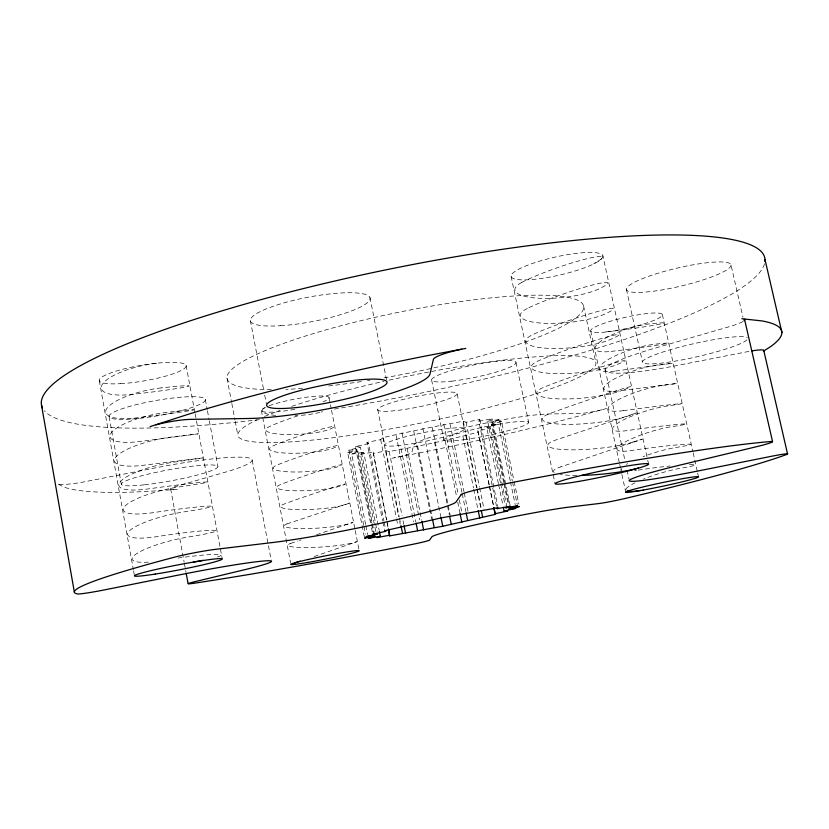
<?xml version="1.0" encoding="UTF-8"?>
<svg xmlns="http://www.w3.org/2000/svg" width="829" height="829" viewBox="0 0 829 829"><rect width="100%" height="100%" fill="white"/><g stroke="black" fill="none" stroke-linecap="round" stroke-linejoin="round"><path stroke-width="0.62" stroke-dasharray="4.14 3.11" d="M496.509 506.208L478.851 421.194L479.763 419.412L466.074 422.282L463.276 421.267C436.272 426.065 409.599 431.494 382.863 437.619L380.666 439.66L366.978 442.365L382.573 520.685M387.92 527.006L373.247 453.473L385.972 450.81L389.174 451.515C419.246 446.271 449.028 439.909 478.323 432.096L489.348 485.266M375.734 531.316L360.46 454.365L363.693 452.344L379.122 529.99M500.457 482.737L487.639 421.225L492.074 418.842L510.032 504.902M365.63 524.539L351.703 454.116L358.087 451.587L374.159 532.632M504.54 482.799L491.918 422.344L499.462 419.526L512.281 480.779M286.938 523.897L349.164 503.141L345.724 504.509A34.3 4.85 -3.6 0 1 300.73 509.659A34.3 4.85 -3.6 0 1 283.249 504.426A34.29 0.839 -18.5 0 1 326.802 489.39A34.29 0.839 -18.5 0 1 341.942 485.514A34.258 5.254 -3.6 0 1 297.083 490.799A34.258 5.254 -3.6 0 1 279.518 485.017A34.238 1.254 -18.5 0 1 322.989 469.846A34.238 1.254 -18.5 0 1 338.211 466.551A34.217 5.668 -3.5 0 1 293.445 471.991A34.217 5.668 -3.5 0 1 275.798 465.66A34.186 1.679 -18.4 0 1 319.175 450.365A34.186 1.679 -18.4 0 1 334.491 447.65A34.165 6.072 -3.4 0 1 289.818 453.225A34.165 6.072 -3.4 0 1 272.088 446.365A34.134 2.093 -18.4 0 1 315.383 430.925A34.134 2.093 -18.4 0 1 330.781 428.8A34.124 6.477 -3.4 0 1 286.202 434.52A34.124 6.477 -3.4 0 1 268.389 427.111A34.082 2.508 -18.3 0 1 299.932 415.142M316.523 534.715L352.957 522.405L349.475 523.576A34.341 4.435 -3.7 0 1 304.388 528.581A34.341 4.435 -3.7 0 1 286.989 523.897M290.689 543.42L297.901 540.985M299.456 540.467L301.103 539.907M314.222 556.549L356.76 541.72L353.227 542.694A34.393 4.021 -3.8 0 1 308.046 547.544A34.393 4.021 -3.8 0 1 290.73 543.42M632.859 442.095L642.257 439.225L560.932 466.82M364.304 536.788L347.693 452.696L356.916 449.815L371.433 523.016M503.669 482.561L491.545 424.427L501.545 421.391L513.866 480.25M606.621 408.51L573.772 417.412A371.071 46.88 -11.5 0 1 414.997 453.774L391.765 458.282M363.755 525.337L348.885 450.157L360.408 447.111L375.402 522.581M498.405 483.566L486.696 427.308L498.405 424.272L510.218 480.737M370.49 522.736L355.413 446.644L368.48 443.66L383.92 521.14M489.037 484.841L477.825 430.779L490.447 427.919L506.716 505.98M360.46 454.365L373.216 452.064L386.78 520.052M478.851 421.194L492.074 418.842M351.703 454.116L363.693 452.344M487.639 421.225L499.462 419.526M663.521 385.257L677.117 383.444L618.983 390.905A36.486 8.259 -17.6 0 1 610.144 381.464A36.486 8.259 -17.6 0 1 658.941 364.75L672.62 363.247L614.672 371.164M347.693 452.696L358.087 451.587M491.918 422.344L501.545 421.391M177.24 489.348L149.147 491.328A371.071 46.88 -11.5 0 1 62.838 486.644L57.895 483.856M348.885 450.157L356.916 449.815M491.545 424.427L498.405 424.272M355.413 446.644L360.408 447.111M486.696 427.308L490.447 427.919M366.978 442.365L368.48 443.66M477.825 430.779L478.323 432.096M731.012 264.948A53.709 9.181 -13.3 0 1 653.646 291.186A53.709 9.181 -13.3 0 1 651.501 275.352A53.709 9.181 -13.3 0 1 731.012 264.948L742.971 317.238M662.35 314.543L692.909 451.639M693.189 452.903L697.396 471.763M697.676 473.027L698.515 476.799M626.434 289.414L642.485 362.159M602.89 255.881A47.035 9.264 -12.7 0 1 535.441 279.197A47.035 9.264 -12.7 0 1 532.632 263.394A47.035 9.264 -12.7 0 1 602.89 255.881L647.48 459.048M647.75 460.302L648.589 464.095M605.129 369.475L624.879 460.147M627.076 470.23L628.993 479.038M590.704 330.947L619.45 463.224M619.729 464.478L620.548 468.261M620.828 469.515L621.646 473.297M621.916 474.561L625.75 492.198M583.575 305.953L595.864 362.532M511.078 276.399L555.098 483.711M515.97 362.387L528.643 422.334M514.125 481.504L518.85 504.042M512.54 482.032L517.244 504.54M510.477 481.991L515.203 504.571M504.799 484.063L509.006 504.208M503.939 483.825L508.156 504.053M500.716 483.991L505.162 505.338M498.664 484.82L503.089 506.073M479.763 419.412L497.835 506.436M489.618 486.53L493.815 506.778M489.297 486.095L493.473 506.208M466.074 422.282L479.359 486.592M479.618 487.846L484.053 509.286M463.276 421.267L477.007 487.721M477.266 488.975L481.411 509.037M457.121 393.713A40.497 5.347 -11.5 0 1 397.972 410.345A40.497 5.347 -11.5 0 1 397.184 401.049A40.497 5.347 -11.5 0 1 457.121 393.713L464.385 428.904A40.6 4.435 -11.5 0 1 404.925 444.821A40.6 4.435 -11.5 0 1 404.459 437.08A40.6 4.435 -11.5 0 1 464.385 428.904M465.608 434.603L476.592 487.804M476.851 489.069L481.038 509.338M462.903 436.52L473.525 488.032M473.784 489.297L477.939 509.4M450.157 424.438L463.971 491.68M464.24 492.944L468.147 511.97M450.862 438.541L461.991 492.716M462.25 493.98L465.867 511.617M443.805 424.261L458.282 494.872M459.318 499.918L461.908 512.529M445.183 440.924L456.717 497.213M457.743 502.219L460.054 513.472M431.619 380.076L443.888 439.961M432.282 427.505L447.909 504.063M448.168 505.317L450.209 515.358M434.531 442.344L449.411 515.234M422.821 428.21L440.81 516.654M417.598 445.784L432.386 518.695M413.795 431.267L431.619 519.141M407.205 448.644L421.609 519.99M401.961 432.779L419.536 519.835M401.081 448.665L415.816 521.804M369.962 297.58L386.687 380.573M396.148 435.432L413.536 521.762M389.174 451.515L402.044 515.669M403.049 520.705L403.806 524.477M377.723 409.64L384.801 444.914M385.972 450.81L399.184 516.757M399.443 518.021L400.708 524.363M382.863 437.619L398.718 516.716M399.723 521.742L400.22 524.249M380.666 439.66L396.335 517.938M396.583 519.192L397.847 525.513M387.029 521.317L388.283 527.607M384.169 522.415L385.433 528.767M382.822 521.949L384.335 529.534M375.651 523.835L377.143 531.379M371.682 524.27L373.433 533.109M371.496 527.814L372.511 532.881M365.879 525.793L367.62 534.601M364.004 526.591L365.485 534.114M329.051 397.661L331.299 409.039M331.548 410.314L354.978 529.244M355.226 530.508L359.216 550.757M250.358 320.585L263.736 390.158M264.71 395.215L266.42 404.065M261.373 410.49L290.647 563.088M252.171 460.271L271.197 560.186M227.032 378.221L231.592 402.272M231.83 403.536L234.959 419.982M235.198 421.246L237.84 435.163M205.312 399.433L207.209 409.536M207.447 410.801L209.105 419.65M209.343 420.914L217.892 466.395M186.11 365.496L194.908 412.562M195.147 413.837L222.255 558.87M170.66 488.903L184.152 562.217M184.39 563.482L186.017 572.331M109.127 416.686L121.345 484.343M99.273 380.646L133.334 569.575M133.562 570.839L134.474 575.917M373.216 452.064L373.247 453.473M764.525 263.726A369.05 63.895 -11.5 0 1 334.191 409.101M259.363 419.671A369.05 63.895 -11.5 0 1 44.341 410.718M271.27 389.62A181.903 30.86 -11.5 0 1 314.833 333.144A181.903 30.86 -11.5 0 1 573.243 298.637A181.903 30.86 -11.5 0 1 433.194 367.993M430.728 368.542A181.903 30.86 -11.5 0 1 382.2 378.179M369.858 380.252A181.903 30.86 -11.5 0 1 367.413 380.646M361.309 381.589A181.903 30.86 -11.5 0 1 333.963 385.33M332.802 385.475A181.903 30.86 -11.5 0 1 328.211 386.003M302.523 388.407A181.903 30.86 -11.5 0 1 285.87 389.35M269.166 405.754A34.445 5.005 -10.8 0 1 315.58 396.241A34.445 5.005 -10.8 0 1 323.175 401.754M294.741 409.308A34.445 5.005 -10.8 0 1 265.539 407.236M173.665 489.535A20.58 2.186 -10.6 0 1 177.541 485.981L225.301 472.188A84.475 9.679 -10.4 0 0 244.503 457.339A84.475 9.679 -10.4 0 0 158.836 467.224L86.734 481.369A23.968 2.881 -10 0 1 58.527 484.157M601.75 409.785A19.741 2.041 -12.2 0 1 579.253 413.505L549.295 413.961A74.434 7.803 -11.7 0 0 468.354 426.873A74.434 7.803 -11.7 0 0 413.443 445.639L411.878 452.313A18.766 1.896 -11.4 0 1 394.335 457.784M742.836 321.579A26.953 3.668 -13.1 0 1 727.769 327.144L654.983 348.159A92.9 11.606 -12.8 0 0 605.802 371.319A92.9 11.606 -12.8 0 0 676.91 365.537L745.965 351.983A22.673 2.601 -12.9 0 1 749.022 351.392M747.012 339.88A53.999 6.736 -12.8 0 1 665.656 362.584A53.999 6.736 -12.8 0 1 667.252 350.646A53.999 6.736 -12.8 0 1 747.312 337.641M388.998 380.179A182.67 24.29 -11.5 0 1 595.719 364.656A182.67 24.29 -11.5 0 1 370.832 432.23A182.67 24.29 -11.5 0 1 257.114 419.806M264.534 416.49A182.67 24.29 -11.5 0 1 280.119 410.407M291.725 406.355A182.67 24.29 -11.5 0 1 384.024 381.288M606.113 331.869A36.341 1.326 -7.7 0 0 656.185 324.864A36.341 1.326 -7.7 0 0 649.863 323.849A36.393 9.14 -17.9 0 0 601.284 340.843A36.393 9.14 -17.9 0 0 610.403 351.475M614.693 371.143A36.435 8.694 -17.8 0 1 605.709 361.123A36.435 8.694 -17.8 0 1 654.402 344.273A36.393 0.86 -7.6 0 1 660.589 344.646A36.393 0.86 -7.6 0 1 610.403 351.486M623.335 410.666A36.538 7.803 -17.5 0 1 614.59 401.868A36.538 7.803 -17.5 0 1 663.49 385.278M623.335 410.687A36.58 0.549 -7.3 0 1 673.853 404.345A36.58 0.549 -7.3 0 1 668.06 405.858A36.58 7.357 -17.4 0 0 619.056 422.334A36.58 7.357 -17.4 0 0 627.667 430.52A36.642 1.026 -7.2 0 1 678.309 424.365A36.642 1.026 -7.2 0 1 672.64 426.52A36.631 6.901 -17.3 0 0 623.522 442.862A36.631 6.901 -17.3 0 0 632.019 450.427A36.694 1.503 -7 0 1 682.775 444.437A36.694 1.503 -7 0 1 677.241 447.235A36.683 6.445 -17.1 0 0 643.066 456.665M689.459 464.478A36.756 1.99 -6.9 0 1 681.852 468.022A36.735 5.99 -17 0 0 643.584 479.027M638.195 470.116A36.756 1.99 -6.9 0 1 670.257 465.981M636.382 470.385A36.683 6.445 -17.1 0 1 634.651 470.654M621.874 470.24A36.683 6.445 -17.1 0 1 621.615 468.634M626.413 464.395A36.683 6.445 -17.1 0 1 627.615 463.67M625.895 489.887A36.735 5.99 -17 0 1 625.905 489.493M626.061 489.058A36.735 5.99 -17 0 1 634.89 482.872M322.657 411.671A34.082 6.881 -3.3 0 1 321.289 412.065M319.818 412.448A34.082 6.881 -3.3 0 1 301.383 415.319M297.217 415.63A34.082 6.881 -3.3 0 1 295.124 415.743M275.653 415.422A34.082 6.881 -3.3 0 1 264.7 407.92M156.671 363.382A43.574 13.305 -12.7 0 0 103.086 383.278A43.574 13.305 -12.7 0 0 131.977 394.428A43.668 1.554 -7 0 0 186.712 386.739A43.668 1.554 -7 0 0 161.199 387.889M161.199 387.91A43.657 12.684 -12.8 0 0 107.49 407.619A43.657 12.684 -12.8 0 0 136.257 417.899A43.73 0.891 -7.2 0 0 191.136 410.448A43.73 0.891 -7.2 0 0 165.748 412.5A43.74 12.052 -13 0 0 111.894 432.044A43.74 12.052 -13 0 0 140.557 441.453L198.266 433.826L170.339 437.204A43.823 11.419 -13.1 0 0 116.319 456.561A43.823 11.419 -13.1 0 0 144.868 465.079L202.763 457.919L174.919 462.002A43.906 10.787 -13.3 0 0 120.765 481.162A43.906 10.787 -13.3 0 0 149.199 488.799A43.947 1.119 -7.6 0 1 204.514 482.084A43.947 1.119 -7.6 0 1 179.489 486.882A43.989 10.145 -13.4 0 0 125.22 505.856A43.989 10.145 -13.4 0 0 153.541 512.602A44.02 1.803 -7.8 0 1 209.001 506.125A44.02 1.803 -7.8 0 1 184.111 511.856A44.072 9.502 -13.6 0 0 129.697 530.633A44.072 9.502 -13.6 0 0 157.904 536.477A44.092 2.487 -7.9 0 1 213.509 530.259A44.092 2.487 -7.9 0 1 188.732 536.923A44.165 8.86 -13.7 0 0 137.303 553.244A44.165 8.86 -13.7 0 0 148.37 562.135M177.976 558.052A44.175 3.181 -8.1 0 1 215.747 557.451M521.721 282.44A46.569 5.015 -19.4 0 1 583.523 259.601A46.569 5.015 -19.4 0 1 593.761 263.549M527.265 308.492A46.631 11.637 -5.7 0 0 541.264 323.092A46.631 11.637 -5.7 0 0 604.807 314.067A46.725 3.492 -19.1 0 0 594.994 312.243A46.725 3.492 -19.1 0 0 532.829 334.605A46.725 10.891 -5.6 0 0 546.643 348.242A46.725 10.891 -5.6 0 0 610.362 339.486A46.807 2.725 -19 0 0 600.766 338.729A46.807 2.725 -19 0 0 538.415 360.833A46.828 10.145 -5.5 0 0 552.031 373.485A46.828 10.145 -5.5 0 0 615.937 364.988A46.89 1.948 -18.9 0 0 606.559 365.309A46.89 1.948 -18.9 0 0 544.021 387.174A46.932 9.388 -5.5 0 0 557.451 398.822A46.932 9.388 -5.5 0 0 621.532 390.594M521.721 282.451A46.538 12.373 -5.8 0 0 535.907 298.025A46.538 12.373 -5.8 0 0 599.263 288.751A46.652 4.259 -19.2 0 0 589.243 285.87A46.652 4.259 -19.2 0 0 527.265 308.471M632.796 442.095A47.129 7.865 -5.3 0 1 568.352 449.784A47.129 7.865 -5.3 0 1 555.316 440.178L636.485 412.915L627.211 416.303A47.025 8.632 -5.4 0 1 562.891 424.261A47.025 8.632 -5.4 0 1 549.658 413.63A46.973 1.161 -18.8 0 1 612.372 391.993A46.973 1.161 -18.8 0 1 621.543 390.614M576.808 475.431A47.232 7.098 -5.2 0 1 560.435 474.478M554.218 472.571A47.232 7.098 -5.2 0 1 560.995 466.82M280.565 325.724A60.911 12.352 -10.8 0 0 370.097 298.336A60.911 12.352 -10.8 0 0 280.015 304.056A60.911 12.352 -10.8 0 0 280.565 325.724M132.547 418.987A48.87 7.668 -10 0 0 205.364 399.91A48.87 7.668 -10 0 0 133.759 405.298A48.87 7.668 -10 0 0 132.547 418.987M451.732 381.174A43.087 6.197 -11.8 0 0 515.98 362.781A43.087 6.197 -11.8 0 0 453.691 369.817A43.087 6.197 -11.8 0 0 451.732 381.174M608.507 331.714A36.756 5.575 -12.8 0 0 662.412 314.885A36.756 5.575 -12.8 0 0 608.704 321.776A36.756 5.575 -12.8 0 0 608.507 331.714M120.588 383.672A44.082 7.917 -9.7 0 0 186.162 365.983A44.082 7.917 -9.7 0 0 121.335 369.641A44.082 7.917 -9.7 0 0 120.588 383.672M463.805 439.712A43.284 4.539 -11.7 0 0 528.633 422.624A43.284 4.539 -11.7 0 0 466.375 431.163A43.284 4.539 -11.7 0 0 463.805 439.712M144.536 484.799A49.108 5.616 -10.4 0 0 217.923 466.748A49.108 5.616 -10.4 0 0 146.412 474.571A49.108 5.616 -10.4 0 0 144.536 484.799"/><path stroke-width="1.24" d="M494.074 508.042L495.39 514.374L442.769 526.249L389.682 535.886L388.542 528.871M379.371 531.244L380.366 536.259L376.988 537.627L389.796 535.161M150.142 426.603L190.276 413.64A371.071 46.88 -11.5 0 1 428.811 355.382L465.774 348.408M300.222 561.16L294.45 562.995M374.407 533.897L374.915 536.425L368.366 538.373L380.366 536.259M508.685 506.571L509.213 509.099L519.368 506.54L509.794 507.99L517.514 505.783L505.69 507.845L510.301 506.167L497.027 508.705L498.105 507.7L441.069 517.918L384.583 530.788L385.941 531.306L372.76 534.156L377.641 533.897L365.983 536.612L373.931 535.638L364.553 538.042L374.915 536.425M503.348 507.327L504.136 511.078L515.99 508.332L509.213 509.099M493.732 507.462L495.037 513.752L507.762 511.016L504.136 511.078M741.851 318.74L761.851 320.896A371.071 46.88 -11.5 0 1 770.701 346.563L763.416 351.175A22.673 2.601 -12.9 0 0 751.934 350.885M495.037 513.752L495.39 514.374M764.991 259.477L781.902 332.522M763.737 350.346L787.529 453.888M744.629 319.631L772.576 441.681M481.297 510.602L482.602 516.944M478.198 510.654L479.753 518.198M466.126 512.882L467.68 520.436M460.054 513.472L461.846 522.229M449.66 516.488L451.204 524.032M440.955 517.369L442.769 526.249M432.645 519.949L434.168 527.493M421.868 521.244L423.64 530.011M416.075 523.068L417.598 530.633M404.065 525.741L405.578 533.285M400.967 525.638L402.49 533.244M388.418 529.544L389.682 535.886M186.245 573.595L188.11 583.709M41.491 405.07L74.382 592.238M42.517 407.992A369.05 63.895 -11.5 0 1 391.962 268.617A369.05 63.895 -11.5 0 1 764.939 261.57M461.701 349.196A29.005 4.528 -11.8 0 0 433.349 359.631L429.961 374.117A105.501 15.647 -11 0 1 361.289 401.547A105.501 15.647 -11 0 1 248.99 418.479L191.8 419.35A28.113 4.072 -10.2 0 0 156.121 424.8M744.214 319.206A26.953 3.668 -13.1 0 1 743.934 320.833M640.755 490.416A36.735 5.99 -17 0 1 627.221 491.037M203.136 560.3A44.175 3.181 -8.1 0 1 193.385 562.083M638.465 467.991A47.232 7.098 -5.2 0 1 581.948 475.369M461.079 494.758L456.126 501.856A106.495 6.901 -11.3 0 1 385.34 522.197A106.495 6.901 -11.3 0 1 272.658 542.518L216.048 549.285A28.383 1.793 -10.9 0 0 174.111 557.275A374.138 20.642 -11.5 0 0 75.46 593.367L77.263 593.947A24.165 1.275 -10.8 0 0 106.008 589.585L178.618 575.046A85.107 4.259 -11 0 1 264.171 560.953A85.107 4.259 -11 0 1 243.705 569.937L195.198 581.595A20.725 0.964 -11.1 0 0 194.566 583.17A374.138 20.642 -11.5 0 0 396.231 547.586L409.174 545.036A18.891 0.829 -11.4 0 0 429.629 540.052L431.909 536.798A74.931 3.43 -11.6 0 1 488.043 522.042A74.931 3.43 -11.6 0 1 569.129 507.099L598.631 503.576A19.865 0.902 -11.8 0 0 626.123 498.239A374.138 20.642 -11.5 0 0 780.887 456.561L786.255 454.644A22.849 1.14 -12.1 0 0 769.872 456.603L700.339 470.53A93.667 5.109 -12.1 0 1 629.708 481.079A93.667 5.109 -12.1 0 1 680.868 464.882L755.053 447.049A27.191 1.617 -12.2 0 0 769.944 441.577A374.138 20.642 -11.5 0 0 514.83 481.981L494.364 485.939A29.295 2 -11.6 0 0 461.079 494.758M296.45 407.557A61.294 9.078 -11 0 0 387.039 382.397A61.294 9.078 -11 0 0 297.051 391.433A61.294 9.078 -11 0 0 296.45 407.557M155.189 574.082A44.714 2.56 -10.9 0 0 222.245 559.036A44.714 2.56 -10.9 0 0 157.665 569.088A44.714 2.56 -10.9 0 0 155.189 574.082M578.704 481.421A47.761 3.005 -11.9 0 0 648.589 464.095A47.761 3.005 -11.9 0 0 578.238 476.209A47.761 3.005 -11.9 0 0 578.704 481.421M643.128 490.074A37.201 1.793 -11.9 0 0 698.536 476.913A37.201 1.793 -11.9 0 0 644.775 486.54A37.201 1.793 -11.9 0 0 643.128 490.074M308.108 562.373A34.839 1.606 -11.3 0 0 359.216 550.757A34.839 1.606 -11.3 0 0 307.818 559.585A34.839 1.606 -11.3 0 0 308.108 562.373"/></g></svg>
